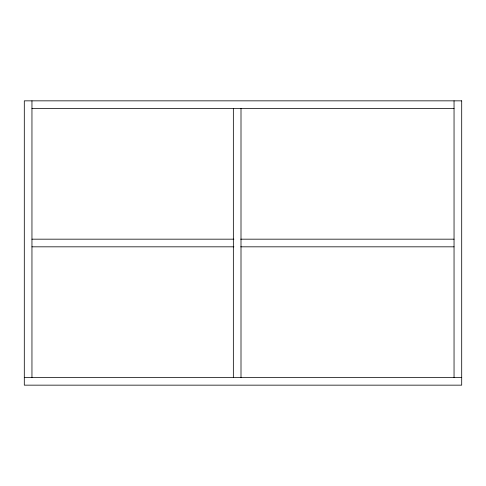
<?xml version="1.0" encoding="UTF-8"?>
<svg xmlns="http://www.w3.org/2000/svg" width="486" height="486" viewBox="0 0 486 486"><rect width="100%" height="100%" fill="white"/><g stroke="black" fill="none" stroke-linecap="round" stroke-linejoin="round"><path stroke-width="0.73" d="M31.955 108.499L454.046 108.499M31.955 239.173L233.888 239.173M240.722 239.173L454.046 239.173M31.955 246.827L233.888 246.827M240.722 246.827L454.046 246.827M24.3 377.5L461.7 377.5M454.046 100.845L454.046 377.5M241.001 108.499L241.001 377.5M233.347 108.499L233.347 377.5M31.955 100.845L31.955 377.5M461.7 100.845L24.3 100.845L24.3 385.155L461.7 385.155L461.7 100.845"/></g></svg>
